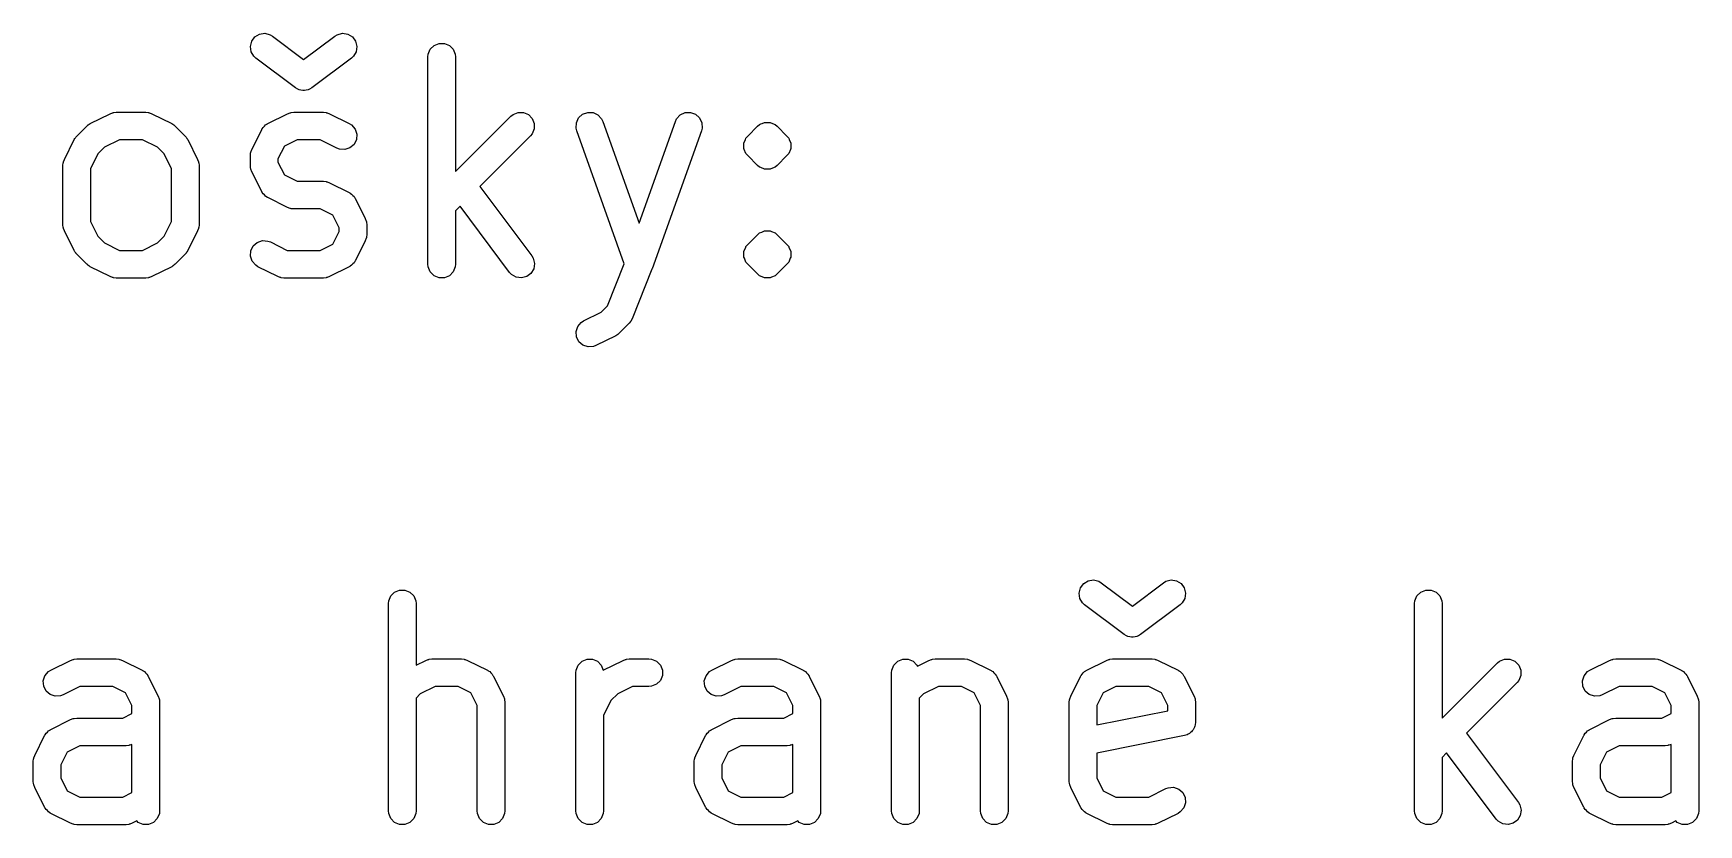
# Model space of a CAD drawing. Header units: inches. Extents: x -2.6 to 7.6, y 0.3 to 5.2.
# Drawn here: x 3.821 to 4.2957, y 4.1372 to 4.3628 of the extents above; entities that cross this region are included whole.
import ezdxf

# ---------------------------------------------------------------- set-up
doc = ezdxf.new("R2010")
doc.units = ezdxf.units.IN
doc.header["$MEASUREMENT"] = 0
doc.layers.add('BLACK', color=250, linetype='CONTINUOUS')

msp = doc.modelspace()

# ---------------------------------------------------------------- linework, layer by layer
at = {"layer": 'BLACK', "linetype": 'CONTINUOUS'}
for p, q in [((3.88417, 4.36177), (3.88549, 4.36255)), ((3.88549, 4.36255), (3.88701, 4.36277)), ((3.88701, 4.36277), (3.8885, 4.36238)), ((3.90759, 4.36238), (3.90908, 4.36277)), ((3.90908, 4.36277), (3.9106, 4.36255)), ((3.9106, 4.36255), (3.91193, 4.36177)), ((3.88287, 4.35905), (3.88325, 4.36054)), ((3.88309, 4.35753), (3.88287, 4.35905)), ((3.88325, 4.36054), (3.88417, 4.36177)), ((3.8885, 4.36238), (3.88916, 4.36198)), ((3.88916, 4.36198), (3.89805, 4.35532)), ((3.89805, 4.35532), (3.90693, 4.36198)), ((3.90693, 4.36198), (3.90759, 4.36238)), ((3.91193, 4.36177), (3.91285, 4.36054)), ((3.91285, 4.36054), (3.91323, 4.35905)), ((3.91323, 4.35905), (3.91301, 4.35753)), ((3.93356, 4.35679), (3.93415, 4.35821)), ((3.93415, 4.35821), (3.93523, 4.3593)), ((3.93523, 4.3593), (3.93665, 4.35988)), ((3.93665, 4.35988), (3.93819, 4.35988)), ((3.93819, 4.35988), (3.93961, 4.3593)), ((3.93961, 4.3593), (3.94069, 4.35821)), ((3.94069, 4.35821), (3.94128, 4.35679)), ((3.88387, 4.35621), (3.88309, 4.35753)), ((3.88444, 4.35569), (3.88387, 4.35621)), ((3.89569, 4.34725), (3.88444, 4.35569)), ((3.91166, 4.35569), (3.90041, 4.34725)), ((3.91223, 4.35621), (3.91166, 4.35569)), ((3.91301, 4.35753), (3.91223, 4.35621)), ((3.93348, 4.35602), (3.93356, 4.35679)), ((3.93348, 4.29697), (3.93348, 4.35602)), ((3.94128, 4.35679), (3.94136, 4.35602)), ((3.94136, 4.35602), (3.94136, 4.32335)), ((3.89635, 4.34685), (3.89569, 4.34725)), ((3.89656, 4.34679), (3.89635, 4.34685)), ((3.89674, 4.34668), (3.89656, 4.34679)), ((3.89729, 4.34661), (3.89674, 4.34668)), ((3.89783, 4.34647), (3.89729, 4.34661)), ((3.89805, 4.3465), (3.89783, 4.34647)), ((3.89826, 4.34647), (3.89805, 4.3465)), ((3.8988, 4.34661), (3.89826, 4.34647)), ((3.89935, 4.34668), (3.8988, 4.34661)), ((3.89954, 4.34679), (3.89935, 4.34668)), ((3.89975, 4.34685), (3.89954, 4.34679)), ((3.90041, 4.34725), (3.89975, 4.34685)), ((3.83723, 4.33705), (3.84286, 4.33986)), ((3.84286, 4.33986), (3.84358, 4.34013)), ((3.84358, 4.34013), (3.84372, 4.34014)), ((3.84372, 4.34014), (3.84385, 4.3402)), ((3.84385, 4.3402), (3.84462, 4.34027)), ((3.84462, 4.34027), (3.85305, 4.34027)), ((3.85305, 4.34027), (3.85382, 4.3402)), ((3.85382, 4.3402), (3.85395, 4.34014)), ((3.85395, 4.34014), (3.85409, 4.34013)), ((3.85409, 4.34013), (3.85481, 4.33986)), ((3.85481, 4.33986), (3.86044, 4.33705)), ((3.88785, 4.33705), (3.89348, 4.33986)), ((3.89348, 4.33986), (3.8942, 4.34013)), ((3.8942, 4.34013), (3.89434, 4.34014)), ((3.89434, 4.34014), (3.89447, 4.3402)), ((3.89447, 4.3402), (3.89524, 4.34027)), ((3.89524, 4.34027), (3.90367, 4.34027)), ((3.90367, 4.34027), (3.90444, 4.3402)), ((3.90444, 4.3402), (3.90457, 4.34014)), ((3.90457, 4.34014), (3.90471, 4.34013)), ((3.90471, 4.34013), (3.90543, 4.33986)), ((3.90543, 4.33986), (3.91106, 4.33705)), ((3.94136, 4.32335), (3.95713, 4.33912)), ((3.95713, 4.33912), (3.95773, 4.33961)), ((3.95773, 4.33961), (3.95915, 4.3402)), ((3.95915, 4.3402), (3.96068, 4.3402)), ((3.96068, 4.3402), (3.9621, 4.33961)), ((3.9621, 4.33961), (3.96319, 4.33852)), ((3.97578, 4.3373), (3.97644, 4.33868)), ((3.97644, 4.33868), (3.97758, 4.33972)), ((3.97758, 4.33972), (3.97903, 4.34023)), ((3.97903, 4.34023), (3.98056, 4.34016)), ((3.98056, 4.34016), (3.98195, 4.3395)), ((3.98195, 4.3395), (3.98298, 4.33836)), ((4.00434, 4.33836), (4.00538, 4.3395)), ((4.00538, 4.3395), (4.00676, 4.34016)), ((4.00676, 4.34016), (4.0083, 4.34023)), ((4.0083, 4.34023), (4.00974, 4.33972)), ((4.00974, 4.33972), (4.01088, 4.33868)), ((4.01088, 4.33868), (4.01154, 4.3373)), ((3.8334, 4.3335), (3.83621, 4.33631)), ((3.83621, 4.33631), (3.83651, 4.33656)), ((3.83651, 4.33656), (3.83658, 4.33664)), ((3.83658, 4.33664), (3.8367, 4.33671)), ((3.8367, 4.33671), (3.83681, 4.3368)), ((3.83681, 4.3368), (3.8369, 4.33684)), ((3.8369, 4.33684), (3.83723, 4.33705)), ((3.86044, 4.33705), (3.86077, 4.33684)), ((3.86077, 4.33684), (3.86087, 4.3368)), ((3.86087, 4.3368), (3.86097, 4.33671)), ((3.86097, 4.33671), (3.86109, 4.33664)), ((3.86109, 4.33664), (3.86116, 4.33656)), ((3.86116, 4.33656), (3.86146, 4.33631)), ((3.86146, 4.33631), (3.86427, 4.3335)), ((3.88328, 4.32966), (3.88609, 4.33529)), ((3.88609, 4.33529), (3.88617, 4.33541)), ((3.88617, 4.33541), (3.88619, 4.33548)), ((3.88619, 4.33548), (3.88626, 4.33555)), ((3.88626, 4.33555), (3.8865, 4.33594)), ((3.8865, 4.33594), (3.88687, 4.33626)), ((3.88687, 4.33626), (3.8872, 4.33664)), ((3.8872, 4.33664), (3.88759, 4.33688)), ((3.88759, 4.33688), (3.88766, 4.33695)), ((3.88766, 4.33695), (3.88772, 4.33697)), ((3.88772, 4.33697), (3.88785, 4.33705)), ((3.91106, 4.33705), (3.91171, 4.33664)), ((3.91171, 4.33664), (3.91272, 4.33548)), ((3.91272, 4.33548), (3.9132, 4.33402)), ((3.9132, 4.33402), (3.91309, 4.33249)), ((3.96319, 4.33415), (3.9627, 4.33355)), ((3.96319, 4.33852), (3.96378, 4.33711)), ((3.96378, 4.33557), (3.96319, 4.33415)), ((3.96378, 4.33711), (3.96378, 4.33557)), ((3.97571, 4.33576), (3.97578, 4.3373)), ((3.97589, 4.33501), (3.97571, 4.33576)), ((3.98945, 4.29705), (3.97589, 4.33501)), ((3.98298, 4.33836), (3.98331, 4.33766)), ((3.98331, 4.33766), (3.99366, 4.30867)), ((3.99366, 4.30867), (4.00401, 4.33766)), ((4.01143, 4.33501), (3.99737, 4.29564)), ((4.00401, 4.33766), (4.00434, 4.33836)), ((4.01162, 4.33576), (4.01143, 4.33501)), ((4.01154, 4.3373), (4.01162, 4.33576)), ((4.02462, 4.3335), (4.02744, 4.33631)), ((4.02744, 4.33631), (4.02803, 4.3368)), ((4.02803, 4.3368), (4.02839, 4.33695)), ((4.02839, 4.33695), (4.02877, 4.33711)), ((4.02877, 4.33711), (4.02945, 4.33739)), ((4.02945, 4.33739), (4.03099, 4.33739)), ((4.03099, 4.33739), (4.03121, 4.3373)), ((4.03121, 4.3373), (4.03241, 4.3368)), ((4.03241, 4.3368), (4.033, 4.33631)), ((4.033, 4.33631), (4.03582, 4.3335)), ((3.82985, 4.32685), (3.83266, 4.33247)), ((3.83266, 4.33247), (3.83287, 4.3328)), ((3.83287, 4.3328), (3.83291, 4.3329)), ((3.83291, 4.3329), (3.833, 4.33301)), ((3.833, 4.33301), (3.83307, 4.33313)), ((3.83307, 4.33313), (3.83315, 4.3332)), ((3.83315, 4.3332), (3.8334, 4.3335)), ((3.84133, 4.33029), (3.83942, 4.32838)), ((3.84555, 4.3324), (3.84133, 4.33029)), ((3.85212, 4.3324), (3.84555, 4.3324)), ((3.85635, 4.33029), (3.85212, 4.3324)), ((3.85825, 4.32838), (3.85635, 4.33029)), ((3.86427, 4.3335), (3.86452, 4.3332)), ((3.86452, 4.3332), (3.8646, 4.33313)), ((3.8646, 4.33313), (3.86468, 4.33301)), ((3.86468, 4.33301), (3.86476, 4.3329)), ((3.86476, 4.3329), (3.8648, 4.3328)), ((3.8648, 4.3328), (3.86501, 4.33247)), ((3.86501, 4.33247), (3.86782, 4.32685)), ((3.883, 4.32894), (3.88328, 4.32966)), ((3.89255, 4.33059), (3.89074, 4.32697)), ((3.89617, 4.3324), (3.89255, 4.33059)), ((3.90274, 4.3324), (3.89617, 4.3324)), ((3.90754, 4.33), (3.90274, 4.3324)), ((3.90826, 4.32973), (3.90754, 4.33)), ((3.90979, 4.32962), (3.90826, 4.32973)), ((3.91125, 4.3301), (3.90979, 4.32962)), ((3.91241, 4.33111), (3.91125, 4.3301)), ((3.91309, 4.33249), (3.91241, 4.33111)), ((3.9627, 4.33355), (3.94824, 4.3191)), ((4.02355, 4.33148), (4.02396, 4.33249)), ((4.02355, 4.32995), (4.02355, 4.33148)), ((4.02366, 4.32967), (4.02355, 4.32995)), ((4.02413, 4.32853), (4.02366, 4.32967)), ((4.02396, 4.33249), (4.02413, 4.3329)), ((4.02413, 4.3329), (4.02462, 4.3335)), ((4.02413, 4.3329), (4.02413, 4.3329)), ((4.03582, 4.3335), (4.03631, 4.3329)), ((4.03631, 4.3329), (4.03648, 4.33249)), ((4.03678, 4.32967), (4.03631, 4.32853)), ((4.03648, 4.33249), (4.03689, 4.33148)), ((4.03689, 4.32995), (4.03678, 4.32967)), ((4.03689, 4.33148), (4.03689, 4.32995)), ((3.82943, 4.32509), (3.82951, 4.32586)), ((3.82943, 4.30822), (3.82943, 4.32509)), ((3.82951, 4.32586), (3.82956, 4.32599)), ((3.82956, 4.32599), (3.82957, 4.32613)), ((3.82957, 4.32613), (3.82985, 4.32685)), ((3.83942, 4.32838), (3.83731, 4.32416)), ((3.86037, 4.32416), (3.85825, 4.32838)), ((3.86782, 4.32685), (3.8681, 4.32613)), ((3.8681, 4.32613), (3.86811, 4.32599)), ((3.86811, 4.32599), (3.86816, 4.32586)), ((3.86816, 4.32586), (3.86824, 4.32509)), ((3.86824, 4.32509), (3.86824, 4.30822)), ((3.88286, 4.3279), (3.88294, 4.32867)), ((3.88286, 4.32509), (3.88286, 4.3279)), ((3.88294, 4.32432), (3.88286, 4.32509)), ((3.88294, 4.32867), (3.88299, 4.3288)), ((3.88299, 4.3288), (3.883, 4.32894)), ((3.89074, 4.32697), (3.89074, 4.32602)), ((3.89074, 4.32602), (3.89255, 4.3224)), ((4.02462, 4.32793), (4.02413, 4.32853)), ((4.02744, 4.32512), (4.02462, 4.32793)), ((4.02803, 4.32463), (4.02744, 4.32512)), ((4.02839, 4.32448), (4.02803, 4.32463)), ((4.02945, 4.32404), (4.02839, 4.32448)), ((4.03241, 4.32463), (4.03167, 4.32432)), ((4.033, 4.32512), (4.03241, 4.32463)), ((4.03241, 4.32463), (4.03241, 4.32463)), ((4.03582, 4.32793), (4.033, 4.32512)), ((4.03631, 4.32853), (4.03582, 4.32793)), ((4.03631, 4.32853), (4.03631, 4.32853)), ((3.83731, 4.32416), (3.83731, 4.30915)), ((3.86037, 4.30915), (3.86037, 4.32416)), ((3.88299, 4.32419), (3.88294, 4.32432)), ((3.883, 4.32405), (3.88299, 4.32419)), ((3.88328, 4.32333), (3.883, 4.32405)), ((3.88609, 4.3177), (3.88328, 4.32333)), ((3.89255, 4.3224), (3.89617, 4.32059)), ((3.89617, 4.32059), (3.90367, 4.32059)), ((3.90367, 4.32059), (3.90444, 4.32051)), ((3.90444, 4.32051), (3.90457, 4.32046)), ((3.90457, 4.32046), (3.90471, 4.32045)), ((3.90471, 4.32045), (3.90543, 4.32017)), ((3.90543, 4.32017), (3.91106, 4.31736)), ((4.03099, 4.32404), (4.02945, 4.32404)), ((4.03167, 4.32432), (4.03099, 4.32404)), ((4.03099, 4.32404), (4.03099, 4.32404)), ((3.88617, 4.31758), (3.88609, 4.3177)), ((3.88619, 4.31751), (3.88617, 4.31758)), ((3.88626, 4.31744), (3.88619, 4.31751)), ((3.8865, 4.31705), (3.88626, 4.31744)), ((3.88687, 4.31673), (3.8865, 4.31705)), ((3.8872, 4.31635), (3.88687, 4.31673)), ((3.88759, 4.31611), (3.8872, 4.31635)), ((3.88766, 4.31604), (3.88759, 4.31611)), ((3.88772, 4.31602), (3.88766, 4.31604)), ((3.88785, 4.31594), (3.88772, 4.31602)), ((3.89348, 4.31313), (3.88785, 4.31594)), ((3.91106, 4.31736), (3.91119, 4.31728)), ((3.91119, 4.31728), (3.91125, 4.31726)), ((3.91125, 4.31726), (3.91132, 4.3172)), ((3.91132, 4.3172), (3.91171, 4.31695)), ((3.91171, 4.31695), (3.91203, 4.31658)), ((3.91203, 4.31658), (3.91241, 4.31625)), ((3.91241, 4.31625), (3.91265, 4.31587)), ((3.91265, 4.31587), (3.91272, 4.31579)), ((3.91272, 4.31579), (3.91274, 4.31573)), ((3.91274, 4.31573), (3.91282, 4.3156)), ((3.91282, 4.3156), (3.91563, 4.30998)), ((3.94824, 4.3191), (3.96307, 4.29933)), ((3.8942, 4.31286), (3.89348, 4.31313)), ((3.89434, 4.31285), (3.8942, 4.31286)), ((3.89447, 4.31279), (3.89434, 4.31285)), ((3.89524, 4.31272), (3.89447, 4.31279)), ((3.90274, 4.31272), (3.89524, 4.31272)), ((3.90636, 4.31091), (3.90274, 4.31272)), ((3.90817, 4.30729), (3.90636, 4.31091)), ((3.94262, 4.31347), (3.94136, 4.31221)), ((3.94136, 4.31221), (3.94136, 4.29697)), ((3.95677, 4.29461), (3.94262, 4.31347)), ((3.82951, 4.30745), (3.82943, 4.30822)), ((3.82956, 4.30732), (3.82951, 4.30745)), ((3.82957, 4.30718), (3.82956, 4.30732)), ((3.82985, 4.30646), (3.82957, 4.30718)), ((3.83266, 4.30083), (3.82985, 4.30646)), ((3.83731, 4.30915), (3.83942, 4.30492)), ((3.85825, 4.30492), (3.86037, 4.30915)), ((3.86782, 4.30646), (3.86501, 4.30083)), ((3.8681, 4.30718), (3.86782, 4.30646)), ((3.86811, 4.30732), (3.8681, 4.30718)), ((3.86816, 4.30745), (3.86811, 4.30732)), ((3.86824, 4.30822), (3.86816, 4.30745)), ((3.90636, 4.30271), (3.90817, 4.30633)), ((3.90817, 4.30633), (3.90817, 4.30729)), ((3.91563, 4.30998), (3.91591, 4.30926)), ((3.91591, 4.30926), (3.91592, 4.30911)), ((3.91592, 4.30911), (3.91597, 4.30898)), ((3.91597, 4.30898), (3.91605, 4.30822)), ((3.91605, 4.30822), (3.91605, 4.3054)), ((4.02744, 4.30538), (4.02803, 4.30587)), ((4.02803, 4.30587), (4.02862, 4.30611)), ((4.02862, 4.30611), (4.02945, 4.30645)), ((4.02945, 4.30645), (4.03099, 4.30645)), ((4.03099, 4.30645), (4.0314, 4.30628)), ((4.0314, 4.30628), (4.03241, 4.30587)), ((4.03241, 4.30587), (4.03241, 4.30587)), ((4.03241, 4.30587), (4.033, 4.30538)), ((3.83287, 4.3005), (3.83266, 4.30083)), ((3.83942, 4.30492), (3.84133, 4.30302)), ((3.84133, 4.30302), (3.84555, 4.3009)), ((3.84555, 4.3009), (3.85212, 4.3009)), ((3.85212, 4.3009), (3.85635, 4.30302)), ((3.85635, 4.30302), (3.85825, 4.30492)), ((3.86501, 4.30083), (3.8648, 4.3005)), ((3.88289, 4.29929), (3.883, 4.30082)), ((3.883, 4.30082), (3.88369, 4.30219)), ((3.88369, 4.30219), (3.88485, 4.3032)), ((3.88485, 4.3032), (3.88631, 4.30369)), ((3.88631, 4.30369), (3.88784, 4.30358)), ((3.88784, 4.30358), (3.88856, 4.3033)), ((3.88856, 4.3033), (3.89335, 4.3009)), ((3.89335, 4.3009), (3.90274, 4.3009)), ((3.90274, 4.3009), (3.90636, 4.30271)), ((3.91563, 4.30364), (3.91282, 4.29802)), ((3.91591, 4.30436), (3.91563, 4.30364)), ((3.91592, 4.30451), (3.91591, 4.30436)), ((3.91597, 4.30464), (3.91592, 4.30451)), ((3.91605, 4.3054), (3.91597, 4.30464)), ((4.02355, 4.30055), (4.02407, 4.30182)), ((4.02407, 4.30182), (4.02413, 4.30197)), ((4.02413, 4.30197), (4.02462, 4.30256)), ((4.02462, 4.30256), (4.02744, 4.30538)), ((4.033, 4.30538), (4.03582, 4.30256)), ((4.03582, 4.30256), (4.03631, 4.30197)), ((4.03631, 4.30197), (4.03631, 4.30197)), ((4.03631, 4.30197), (4.03636, 4.30182)), ((4.03636, 4.30182), (4.03689, 4.30055)), ((3.83291, 4.3004), (3.83287, 4.3005)), ((3.833, 4.3003), (3.83291, 4.3004)), ((3.83307, 4.30018), (3.833, 4.3003)), ((3.83315, 4.30011), (3.83307, 4.30018)), ((3.8334, 4.29981), (3.83315, 4.30011)), ((3.83621, 4.297), (3.8334, 4.29981)), ((3.83651, 4.29675), (3.83621, 4.297)), ((3.83658, 4.29667), (3.83651, 4.29675)), ((3.8367, 4.29659), (3.83658, 4.29667)), ((3.83681, 4.29651), (3.8367, 4.29659)), ((3.8369, 4.29647), (3.83681, 4.29651)), ((3.83723, 4.29626), (3.8369, 4.29647)), ((3.84286, 4.29345), (3.83723, 4.29626)), ((3.86044, 4.29626), (3.85481, 4.29345)), ((3.86077, 4.29647), (3.86044, 4.29626)), ((3.86087, 4.29651), (3.86077, 4.29647)), ((3.86097, 4.29659), (3.86087, 4.29651)), ((3.86109, 4.29667), (3.86097, 4.29659)), ((3.86116, 4.29675), (3.86109, 4.29667)), ((3.86146, 4.297), (3.86116, 4.29675)), ((3.86427, 4.29981), (3.86146, 4.297)), ((3.86452, 4.30011), (3.86427, 4.29981)), ((3.8646, 4.30018), (3.86452, 4.30011)), ((3.86468, 4.3003), (3.8646, 4.30018)), ((3.86476, 4.3004), (3.86468, 4.3003)), ((3.8648, 4.3005), (3.86476, 4.3004)), ((3.88338, 4.29783), (3.88289, 4.29929)), ((3.88439, 4.29667), (3.88338, 4.29783)), ((3.88504, 4.29626), (3.88439, 4.29667)), ((3.89066, 4.29345), (3.88504, 4.29626)), ((3.91106, 4.29626), (3.90543, 4.29345)), ((3.91119, 4.29634), (3.91106, 4.29626)), ((3.91125, 4.29636), (3.91119, 4.29634)), ((3.91132, 4.29642), (3.91125, 4.29636)), ((3.91171, 4.29667), (3.91132, 4.29642)), ((3.91203, 4.29704), (3.91171, 4.29667)), ((3.91241, 4.29737), (3.91203, 4.29704)), ((3.91265, 4.29775), (3.91241, 4.29737)), ((3.91272, 4.29783), (3.91265, 4.29775)), ((3.91274, 4.29789), (3.91272, 4.29783)), ((3.91282, 4.29802), (3.91274, 4.29789)), ((3.93356, 4.2962), (3.93348, 4.29697)), ((3.93415, 4.29478), (3.93356, 4.2962)), ((3.94128, 4.2962), (3.94069, 4.29478)), ((3.94136, 4.29697), (3.94128, 4.2962)), ((3.96307, 4.29933), (3.96347, 4.29867)), ((3.96347, 4.29867), (3.96385, 4.29718)), ((3.96385, 4.29718), (3.96363, 4.29566)), ((3.98468, 4.28512), (3.98945, 4.29705)), ((4.02355, 4.29901), (4.02355, 4.30055)), ((4.02368, 4.29869), (4.02355, 4.29901)), ((4.02413, 4.29759), (4.02368, 4.29869)), ((4.02462, 4.297), (4.02413, 4.29759)), ((4.02413, 4.29759), (4.02413, 4.29759)), ((4.02744, 4.29418), (4.02462, 4.297)), ((4.03582, 4.297), (4.033, 4.29418)), ((4.03631, 4.29759), (4.03582, 4.297)), ((4.03676, 4.29869), (4.03631, 4.29759)), ((4.03689, 4.29901), (4.03676, 4.29869)), ((4.03689, 4.30055), (4.03689, 4.29901)), ((3.84358, 4.29317), (3.84286, 4.29345)), ((3.84372, 4.29316), (3.84358, 4.29317)), ((3.84385, 4.29311), (3.84372, 4.29316)), ((3.84462, 4.29303), (3.84385, 4.29311)), ((3.85305, 4.29303), (3.84462, 4.29303)), ((3.85382, 4.29311), (3.85305, 4.29303)), ((3.85395, 4.29316), (3.85382, 4.29311)), ((3.85409, 4.29317), (3.85395, 4.29316)), ((3.85481, 4.29345), (3.85409, 4.29317)), ((3.89138, 4.29317), (3.89066, 4.29345)), ((3.89153, 4.29316), (3.89138, 4.29317)), ((3.89166, 4.29311), (3.89153, 4.29316)), ((3.89242, 4.29303), (3.89166, 4.29311)), ((3.90367, 4.29303), (3.89242, 4.29303)), ((3.90444, 4.29311), (3.90367, 4.29303)), ((3.90457, 4.29316), (3.90444, 4.29311)), ((3.90471, 4.29317), (3.90457, 4.29316)), ((3.90543, 4.29345), (3.90471, 4.29317)), ((3.93523, 4.29369), (3.93415, 4.29478)), ((3.93665, 4.29311), (3.93523, 4.29369)), ((3.93819, 4.29311), (3.93665, 4.29311)), ((3.93961, 4.29369), (3.93819, 4.29311)), ((3.94069, 4.29478), (3.93961, 4.29369)), ((3.95729, 4.29404), (3.95677, 4.29461)), ((3.95861, 4.29325), (3.95729, 4.29404)), ((3.96013, 4.29304), (3.95861, 4.29325)), ((3.96162, 4.29342), (3.96013, 4.29304)), ((3.96285, 4.29434), (3.96162, 4.29342)), ((3.96363, 4.29566), (3.96285, 4.29434)), ((3.99732, 4.29551), (3.99169, 4.28144)), ((3.99734, 4.29558), (3.99732, 4.29551)), ((3.99737, 4.29564), (3.99734, 4.29558)), ((4.02803, 4.29369), (4.02744, 4.29418)), ((4.02828, 4.29359), (4.02803, 4.29369)), ((4.02945, 4.29311), (4.02828, 4.29359)), ((4.03099, 4.29311), (4.02945, 4.29311)), ((4.0314, 4.29328), (4.03099, 4.29311)), ((4.03099, 4.29311), (4.03099, 4.29311)), ((4.03241, 4.29369), (4.0314, 4.29328)), ((4.033, 4.29418), (4.03241, 4.29369)), ((3.97784, 4.2808), (3.98289, 4.28333)), ((3.98289, 4.28333), (3.98468, 4.28512)), ((3.97569, 4.27777), (3.97618, 4.27923)), ((3.9758, 4.27624), (3.97569, 4.27777)), ((3.97618, 4.27923), (3.97719, 4.28039)), ((3.97719, 4.28039), (3.97784, 4.2808)), ((3.98764, 4.27698), (3.98752, 4.27691)), ((3.98771, 4.27706), (3.98764, 4.27698)), ((3.98801, 4.27731), (3.98771, 4.27706)), ((3.99082, 4.28012), (3.98801, 4.27731)), ((3.99131, 4.28072), (3.99082, 4.28012)), ((3.99132, 4.28074), (3.99131, 4.28072)), ((3.99134, 4.28076), (3.99132, 4.28074)), ((3.99169, 4.28144), (3.99134, 4.28076)), ((3.97649, 4.27487), (3.9758, 4.27624)), ((3.97765, 4.27386), (3.97649, 4.27487)), ((3.97911, 4.27338), (3.97765, 4.27386)), ((3.98064, 4.27349), (3.97911, 4.27338)), ((3.98136, 4.27376), (3.98064, 4.27349)), ((3.98699, 4.27657), (3.98136, 4.27376)), ((3.98732, 4.27678), (3.98699, 4.27657)), ((3.98741, 4.27682), (3.98732, 4.27678)), ((3.98752, 4.27691), (3.98741, 4.27682)), ((4.11947, 4.20475), (4.12039, 4.20598)), ((4.12039, 4.20598), (4.12171, 4.20676)), ((4.12171, 4.20676), (4.12323, 4.20698)), ((4.12323, 4.20698), (4.12472, 4.2066)), ((4.12472, 4.2066), (4.12538, 4.2062)), ((4.12538, 4.2062), (4.13427, 4.19953)), ((4.13427, 4.19953), (4.14316, 4.2062)), ((4.14316, 4.2062), (4.14382, 4.2066)), ((4.14382, 4.2066), (4.1453, 4.20698)), ((4.1453, 4.20698), (4.14682, 4.20676)), ((4.14682, 4.20676), (4.14815, 4.20598)), ((4.14815, 4.20598), (4.14907, 4.20475)), ((3.92231, 4.201), (3.9229, 4.20242)), ((3.9229, 4.20242), (3.92398, 4.20351)), ((3.92398, 4.20351), (3.9254, 4.2041)), ((3.9254, 4.2041), (3.92694, 4.2041)), ((3.92694, 4.2041), (3.92836, 4.20351)), ((3.92836, 4.20351), (3.92944, 4.20242)), ((3.92944, 4.20242), (3.93003, 4.201)), ((4.11909, 4.20326), (4.11947, 4.20475)), ((4.11931, 4.20174), (4.11909, 4.20326)), ((4.12009, 4.20042), (4.11931, 4.20174)), ((4.14923, 4.20174), (4.14845, 4.20042)), ((4.14907, 4.20475), (4.14945, 4.20326)), ((4.14945, 4.20326), (4.14923, 4.20174)), ((4.21477, 4.201), (4.21536, 4.20242)), ((4.21536, 4.20242), (4.21645, 4.20351)), ((4.21645, 4.20351), (4.21787, 4.2041)), ((4.21787, 4.2041), (4.2194, 4.2041)), ((4.2194, 4.2041), (4.22082, 4.20351)), ((4.22082, 4.20351), (4.22191, 4.20242)), ((4.22191, 4.20242), (4.22249, 4.201)), ((3.92223, 4.20024), (3.92231, 4.201)), ((3.92223, 4.14118), (3.92223, 4.20024)), ((3.93003, 4.201), (3.93011, 4.20024)), ((3.93011, 4.20024), (3.93011, 4.1827)), ((4.12066, 4.1999), (4.12009, 4.20042)), ((4.13191, 4.19146), (4.12066, 4.1999)), ((4.14788, 4.1999), (4.13663, 4.19146)), ((4.14845, 4.20042), (4.14788, 4.1999)), ((4.2147, 4.20024), (4.21477, 4.201)), ((4.2147, 4.14118), (4.2147, 4.20024)), ((4.22249, 4.201), (4.22257, 4.20024)), ((4.22257, 4.20024), (4.22257, 4.16756)), ((4.13257, 4.19106), (4.13191, 4.19146)), ((4.13278, 4.19101), (4.13257, 4.19106)), ((4.13296, 4.1909), (4.13278, 4.19101)), ((4.13351, 4.19082), (4.13296, 4.1909)), ((4.13405, 4.19068), (4.13351, 4.19082)), ((4.13427, 4.19071), (4.13405, 4.19068)), ((4.13448, 4.19068), (4.13427, 4.19071)), ((4.13502, 4.19082), (4.13448, 4.19068)), ((4.13558, 4.1909), (4.13502, 4.19082)), ((4.13576, 4.19101), (4.13558, 4.1909)), ((4.13597, 4.19106), (4.13576, 4.19101)), ((4.13663, 4.19146), (4.13597, 4.19106)), ((3.82598, 4.18126), (3.83161, 4.18407)), ((3.83161, 4.18407), (3.83233, 4.18435)), ((3.83233, 4.18435), (3.83247, 4.18436)), ((3.83247, 4.18436), (3.8326, 4.18441)), ((3.8326, 4.18441), (3.83337, 4.18449)), ((3.83337, 4.18449), (3.84462, 4.18449)), ((3.84462, 4.18449), (3.84539, 4.18441)), ((3.84539, 4.18441), (3.84552, 4.18436)), ((3.84552, 4.18436), (3.84566, 4.18435)), ((3.84566, 4.18435), (3.84638, 4.18407)), ((3.84638, 4.18407), (3.852, 4.18126)), ((3.93011, 4.1827), (3.93285, 4.18407)), ((3.93285, 4.18407), (3.93357, 4.18435)), ((3.93357, 4.18435), (3.93371, 4.18436)), ((3.93371, 4.18436), (3.93384, 4.18441)), ((3.93384, 4.18441), (3.93461, 4.18449)), ((3.93461, 4.18449), (3.94304, 4.18449)), ((3.94304, 4.18449), (3.94381, 4.18441)), ((3.94381, 4.18441), (3.94394, 4.18436)), ((3.94394, 4.18436), (3.94408, 4.18435)), ((3.94408, 4.18435), (3.9448, 4.18407)), ((3.9448, 4.18407), (3.95043, 4.18126)), ((3.97574, 4.18132), (3.97633, 4.18274)), ((3.97633, 4.18274), (3.97741, 4.18382)), ((3.97741, 4.18382), (3.97883, 4.18441)), ((3.97883, 4.18441), (3.98037, 4.18441)), ((3.98037, 4.18441), (3.98179, 4.18382)), ((3.98179, 4.18382), (3.98287, 4.18274)), ((3.98287, 4.18274), (3.98346, 4.18132)), ((3.98347, 4.18126), (3.98909, 4.18407)), ((3.98909, 4.18407), (3.98981, 4.18435)), ((3.98981, 4.18435), (3.98995, 4.18436)), ((3.98995, 4.18436), (3.99008, 4.18441)), ((3.99008, 4.18441), (3.99085, 4.18449)), ((3.99085, 4.18449), (3.99647, 4.18449)), ((3.99647, 4.18449), (3.99724, 4.18441)), ((3.99724, 4.18441), (3.99866, 4.18382)), ((3.99866, 4.18382), (3.99975, 4.18274)), ((3.99975, 4.18274), (4.00034, 4.18132)), ((4.0144, 4.18126), (4.02002, 4.18407)), ((4.02002, 4.18407), (4.02074, 4.18435)), ((4.02074, 4.18435), (4.02088, 4.18436)), ((4.02088, 4.18436), (4.02102, 4.18441)), ((4.02102, 4.18441), (4.02178, 4.18449)), ((4.02178, 4.18449), (4.03303, 4.18449)), ((4.03303, 4.18449), (4.0338, 4.18441)), ((4.0338, 4.18441), (4.03393, 4.18436)), ((4.03393, 4.18436), (4.03407, 4.18435)), ((4.03407, 4.18435), (4.03479, 4.18407)), ((4.03479, 4.18407), (4.04042, 4.18126)), ((4.06573, 4.18132), (4.06632, 4.18274)), ((4.06632, 4.18274), (4.0674, 4.18382)), ((4.0674, 4.18382), (4.06882, 4.18441)), ((4.06882, 4.18441), (4.07036, 4.18441)), ((4.07036, 4.18441), (4.07178, 4.18382)), ((4.07178, 4.18382), (4.07286, 4.18274)), ((4.07286, 4.18274), (4.07299, 4.18243)), ((4.07299, 4.18243), (4.07627, 4.18407)), ((4.07627, 4.18407), (4.07699, 4.18435)), ((4.07699, 4.18435), (4.07713, 4.18436)), ((4.07713, 4.18436), (4.07726, 4.18441)), ((4.07726, 4.18441), (4.07803, 4.18449)), ((4.07803, 4.18449), (4.08646, 4.18449)), ((4.08646, 4.18449), (4.08723, 4.18441)), ((4.08723, 4.18441), (4.08736, 4.18436)), ((4.08736, 4.18436), (4.0875, 4.18435)), ((4.0875, 4.18435), (4.08822, 4.18407)), ((4.08822, 4.18407), (4.09385, 4.18126)), ((4.12126, 4.18126), (4.12688, 4.18407)), ((4.12688, 4.18407), (4.1276, 4.18435)), ((4.1276, 4.18435), (4.12775, 4.18436)), ((4.12775, 4.18436), (4.12788, 4.18441)), ((4.12788, 4.18441), (4.12864, 4.18449)), ((4.12864, 4.18449), (4.13989, 4.18449)), ((4.13989, 4.18449), (4.14066, 4.18441)), ((4.14066, 4.18441), (4.14079, 4.18436)), ((4.14079, 4.18436), (4.14093, 4.18435)), ((4.14093, 4.18435), (4.14165, 4.18407)), ((4.14165, 4.18407), (4.14728, 4.18126)), ((4.22257, 4.16756), (4.23835, 4.18333)), ((4.23835, 4.18333), (4.23894, 4.18382)), ((4.23894, 4.18382), (4.24036, 4.18441)), ((4.24036, 4.18441), (4.2419, 4.18441)), ((4.2419, 4.18441), (4.24332, 4.18382)), ((4.24332, 4.18382), (4.2444, 4.18274)), ((4.2444, 4.18274), (4.24499, 4.18132)), ((4.26468, 4.18126), (4.2703, 4.18407)), ((4.2703, 4.18407), (4.27102, 4.18435)), ((4.27102, 4.18435), (4.27117, 4.18436)), ((4.27117, 4.18436), (4.2713, 4.18441)), ((4.2713, 4.18441), (4.27206, 4.18449)), ((4.27206, 4.18449), (4.28331, 4.18449)), ((4.28331, 4.18449), (4.28408, 4.18441)), ((4.28408, 4.18441), (4.28421, 4.18436)), ((4.28421, 4.18436), (4.28435, 4.18435)), ((4.28435, 4.18435), (4.28507, 4.18407)), ((4.28507, 4.18407), (4.2907, 4.18126)), ((3.82384, 4.17823), (3.82432, 4.17969)), ((3.82395, 4.1767), (3.82384, 4.17823)), ((3.82432, 4.17969), (3.82533, 4.18085)), ((3.82533, 4.18085), (3.82598, 4.18126)), ((3.852, 4.18126), (3.85213, 4.18118)), ((3.85213, 4.18118), (3.85219, 4.18116)), ((3.85219, 4.18116), (3.85227, 4.18109)), ((3.85227, 4.18109), (3.85266, 4.18085)), ((3.85266, 4.18085), (3.85298, 4.18048)), ((3.85298, 4.18048), (3.85335, 4.18015)), ((3.85335, 4.18015), (3.8536, 4.17976)), ((3.8536, 4.17976), (3.85366, 4.17969)), ((3.85366, 4.17969), (3.85368, 4.17963)), ((3.85368, 4.17963), (3.85376, 4.1795)), ((3.85376, 4.1795), (3.85658, 4.17387)), ((3.95043, 4.18126), (3.95056, 4.18118)), ((3.95056, 4.18118), (3.95062, 4.18116)), ((3.95062, 4.18116), (3.95069, 4.18109)), ((3.95069, 4.18109), (3.95108, 4.18085)), ((3.95108, 4.18085), (3.9514, 4.18048)), ((3.9514, 4.18048), (3.95178, 4.18015)), ((3.95178, 4.18015), (3.95202, 4.17976)), ((3.95202, 4.17976), (3.95209, 4.17969)), ((3.95209, 4.17969), (3.95211, 4.17963)), ((3.95211, 4.17963), (3.95219, 4.1795)), ((3.95219, 4.1795), (3.955, 4.17387)), ((3.97566, 4.18055), (3.97574, 4.18132)), ((3.97566, 4.14118), (3.97566, 4.18055)), ((3.98346, 4.18132), (3.98347, 4.18126)), ((3.99975, 4.17836), (3.99866, 4.17728)), ((4.00034, 4.17978), (3.99975, 4.17836)), ((4.00034, 4.18132), (4.00034, 4.17978)), ((4.01225, 4.17823), (4.01274, 4.17969)), ((4.01236, 4.1767), (4.01225, 4.17823)), ((4.01274, 4.17969), (4.01374, 4.18085)), ((4.01374, 4.18085), (4.0144, 4.18126)), ((4.04042, 4.18126), (4.04055, 4.18118)), ((4.04055, 4.18118), (4.04061, 4.18116)), ((4.04061, 4.18116), (4.04068, 4.18109)), ((4.04068, 4.18109), (4.04107, 4.18085)), ((4.04107, 4.18085), (4.04139, 4.18048)), ((4.04139, 4.18048), (4.04177, 4.18015)), ((4.04177, 4.18015), (4.04201, 4.17976)), ((4.04201, 4.17976), (4.04208, 4.17969)), ((4.04208, 4.17969), (4.0421, 4.17963)), ((4.0421, 4.17963), (4.04218, 4.1795)), ((4.04218, 4.1795), (4.04499, 4.17387)), ((4.06565, 4.18055), (4.06573, 4.18132)), ((4.06565, 4.14118), (4.06565, 4.18055)), ((4.09385, 4.18126), (4.09398, 4.18118)), ((4.09398, 4.18118), (4.09404, 4.18116)), ((4.09404, 4.18116), (4.09411, 4.18109)), ((4.09411, 4.18109), (4.0945, 4.18085)), ((4.0945, 4.18085), (4.09482, 4.18048)), ((4.09482, 4.18048), (4.0952, 4.18015)), ((4.0952, 4.18015), (4.09544, 4.17976)), ((4.09544, 4.17976), (4.09551, 4.17969)), ((4.09551, 4.17969), (4.09553, 4.17963)), ((4.09553, 4.17963), (4.09561, 4.1795)), ((4.09561, 4.1795), (4.09842, 4.17387)), ((4.11669, 4.17387), (4.1195, 4.1795)), ((4.1195, 4.1795), (4.11958, 4.17963)), ((4.11958, 4.17963), (4.1196, 4.17969)), ((4.1196, 4.17969), (4.11967, 4.17976)), ((4.11967, 4.17976), (4.11991, 4.18015)), ((4.11991, 4.18015), (4.12028, 4.18048)), ((4.12028, 4.18048), (4.12061, 4.18085)), ((4.12061, 4.18085), (4.121, 4.18109)), ((4.121, 4.18109), (4.12107, 4.18116)), ((4.12107, 4.18116), (4.12113, 4.18118)), ((4.12113, 4.18118), (4.12126, 4.18126)), ((4.14728, 4.18126), (4.14741, 4.18118)), ((4.14741, 4.18118), (4.14747, 4.18116)), ((4.14747, 4.18116), (4.14754, 4.18109)), ((4.14754, 4.18109), (4.14793, 4.18085)), ((4.14793, 4.18085), (4.14825, 4.18048)), ((4.14825, 4.18048), (4.14863, 4.18015)), ((4.14863, 4.18015), (4.14887, 4.17976)), ((4.14887, 4.17976), (4.14894, 4.17969)), ((4.14894, 4.17969), (4.14896, 4.17963)), ((4.14896, 4.17963), (4.14904, 4.1795)), ((4.14904, 4.1795), (4.15185, 4.17387)), ((4.24391, 4.17777), (4.22946, 4.16331)), ((4.2444, 4.17836), (4.24391, 4.17777)), ((4.24499, 4.17978), (4.2444, 4.17836)), ((4.24499, 4.18132), (4.24499, 4.17978)), ((4.26253, 4.17823), (4.26302, 4.17969)), ((4.26264, 4.1767), (4.26253, 4.17823)), ((4.26302, 4.17969), (4.26403, 4.18085)), ((4.26403, 4.18085), (4.26468, 4.18126)), ((4.2907, 4.18126), (4.29083, 4.18118)), ((4.29083, 4.18118), (4.29089, 4.18116)), ((4.29089, 4.18116), (4.29096, 4.18109)), ((4.29096, 4.18109), (4.29135, 4.18085)), ((4.29135, 4.18085), (4.29167, 4.18048)), ((4.29167, 4.18048), (4.29205, 4.18015)), ((4.29205, 4.18015), (4.29229, 4.17976)), ((4.29229, 4.17976), (4.29236, 4.17969)), ((4.29236, 4.17969), (4.29238, 4.17963)), ((4.29238, 4.17963), (4.29246, 4.1795)), ((4.29246, 4.1795), (4.29527, 4.17387)), ((3.82463, 4.17532), (3.82395, 4.1767)), ((3.8258, 4.17432), (3.82463, 4.17532)), ((3.82725, 4.17383), (3.8258, 4.17432)), ((3.82878, 4.17394), (3.82725, 4.17383)), ((3.82951, 4.17422), (3.82878, 4.17394)), ((3.8343, 4.17661), (3.82951, 4.17422)), ((3.84369, 4.17661), (3.8343, 4.17661)), ((3.84731, 4.1748), (3.84369, 4.17661)), ((3.84912, 4.17118), (3.84731, 4.1748)), ((3.85658, 4.17387), (3.85685, 4.17315)), ((3.85685, 4.17315), (3.85686, 4.17301)), ((3.85686, 4.17301), (3.85692, 4.17288)), ((3.85692, 4.17288), (3.85699, 4.17211)), ((3.93131, 4.1745), (3.93011, 4.1733)), ((3.93011, 4.1733), (3.93011, 4.14118)), ((3.93554, 4.17661), (3.93131, 4.1745)), ((3.94211, 4.17661), (3.93554, 4.17661)), ((3.94573, 4.1748), (3.94211, 4.17661)), ((3.94754, 4.17118), (3.94573, 4.1748)), ((3.955, 4.17387), (3.95528, 4.17315)), ((3.95528, 4.17315), (3.95529, 4.17301)), ((3.95529, 4.17301), (3.95534, 4.17288)), ((3.95534, 4.17288), (3.95542, 4.17211)), ((3.98565, 4.17259), (3.98354, 4.16837)), ((3.98756, 4.1745), (3.98565, 4.17259)), ((3.99178, 4.17661), (3.98756, 4.1745)), ((3.99647, 4.17661), (3.99178, 4.17661)), ((3.99724, 4.17669), (3.99647, 4.17661)), ((3.99866, 4.17728), (3.99724, 4.17669)), ((4.01305, 4.17532), (4.01236, 4.1767)), ((4.01421, 4.17432), (4.01305, 4.17532)), ((4.01567, 4.17383), (4.01421, 4.17432)), ((4.0172, 4.17394), (4.01567, 4.17383)), ((4.01792, 4.17422), (4.0172, 4.17394)), ((4.02271, 4.17661), (4.01792, 4.17422)), ((4.0321, 4.17661), (4.02271, 4.17661)), ((4.03572, 4.1748), (4.0321, 4.17661)), ((4.03753, 4.17118), (4.03572, 4.1748)), ((4.04499, 4.17387), (4.04527, 4.17315)), ((4.04527, 4.17315), (4.04528, 4.17301)), ((4.04528, 4.17301), (4.04533, 4.17288)), ((4.04533, 4.17288), (4.04541, 4.17211)), ((4.07473, 4.1745), (4.07353, 4.1733)), ((4.07353, 4.1733), (4.07353, 4.14118)), ((4.07896, 4.17661), (4.07473, 4.1745)), ((4.08553, 4.17661), (4.07896, 4.17661)), ((4.08915, 4.1748), (4.08553, 4.17661)), ((4.09096, 4.17118), (4.08915, 4.1748)), ((4.09842, 4.17387), (4.0987, 4.17315)), ((4.0987, 4.17315), (4.09871, 4.17301)), ((4.09871, 4.17301), (4.09876, 4.17288)), ((4.09876, 4.17288), (4.09884, 4.17211)), ((4.11627, 4.17211), (4.11635, 4.17288)), ((4.11635, 4.17288), (4.1164, 4.17301)), ((4.1164, 4.17301), (4.11641, 4.17315)), ((4.11641, 4.17315), (4.11669, 4.17387)), ((4.12595, 4.1748), (4.12415, 4.17118)), ((4.12957, 4.17661), (4.12595, 4.1748)), ((4.13896, 4.17661), (4.12957, 4.17661)), ((4.14258, 4.1748), (4.13896, 4.17661)), ((4.14439, 4.17118), (4.14258, 4.1748)), ((4.15185, 4.17387), (4.15213, 4.17315)), ((4.15213, 4.17315), (4.15214, 4.17301)), ((4.15214, 4.17301), (4.15219, 4.17288)), ((4.15219, 4.17288), (4.15227, 4.17211)), ((4.26333, 4.17532), (4.26264, 4.1767)), ((4.26449, 4.17432), (4.26333, 4.17532)), ((4.26595, 4.17383), (4.26449, 4.17432)), ((4.26748, 4.17394), (4.26595, 4.17383)), ((4.2682, 4.17422), (4.26748, 4.17394)), ((4.27299, 4.17661), (4.2682, 4.17422)), ((4.28238, 4.17661), (4.27299, 4.17661)), ((4.286, 4.1748), (4.28238, 4.17661)), ((4.28781, 4.17118), (4.286, 4.1748)), ((4.29527, 4.17387), (4.29555, 4.17315)), ((4.29555, 4.17315), (4.29556, 4.17301)), ((4.29556, 4.17301), (4.29561, 4.17288)), ((4.29561, 4.17288), (4.29569, 4.17211)), ((3.8465, 4.16761), (3.84912, 4.16892)), ((3.84912, 4.16892), (3.84912, 4.17118)), ((3.85699, 4.17211), (3.85699, 4.14118)), ((3.94754, 4.14118), (3.94754, 4.17118)), ((3.95542, 4.17211), (3.95542, 4.14118)), ((3.98354, 4.16837), (3.98354, 4.14118)), ((4.03491, 4.16761), (4.03753, 4.16892)), ((4.03753, 4.16892), (4.03753, 4.17118)), ((4.04541, 4.17211), (4.04541, 4.14118)), ((4.09096, 4.14118), (4.09096, 4.17118)), ((4.09884, 4.17211), (4.09884, 4.14118)), ((4.11627, 4.14962), (4.11627, 4.17211)), ((4.12415, 4.17118), (4.12415, 4.16567)), ((4.12415, 4.16567), (4.14439, 4.16972)), ((4.14439, 4.16972), (4.14439, 4.17118)), ((4.15227, 4.17211), (4.15227, 4.16649)), ((4.2852, 4.16761), (4.28781, 4.16892)), ((4.28781, 4.16892), (4.28781, 4.17118)), ((4.29569, 4.17211), (4.29569, 4.14118)), ((3.82439, 4.16289), (3.82463, 4.16328)), ((3.82463, 4.16328), (3.82501, 4.1636)), ((3.82501, 4.1636), (3.82533, 4.16398)), ((3.82533, 4.16398), (3.82572, 4.16422)), ((3.82572, 4.16422), (3.8258, 4.16429)), ((3.8258, 4.16429), (3.82586, 4.16431)), ((3.82586, 4.16431), (3.82598, 4.16439)), ((3.82598, 4.16439), (3.83161, 4.1672)), ((3.83161, 4.1672), (3.83233, 4.16747)), ((3.83233, 4.16747), (3.83247, 4.16748)), ((3.83247, 4.16748), (3.8326, 4.16754)), ((3.8326, 4.16754), (3.83337, 4.16761)), ((3.83337, 4.16761), (3.8465, 4.16761)), ((4.0128, 4.16289), (4.01305, 4.16328)), ((4.01305, 4.16328), (4.01342, 4.1636)), ((4.01342, 4.1636), (4.01374, 4.16398)), ((4.01374, 4.16398), (4.01413, 4.16422)), ((4.01413, 4.16422), (4.01421, 4.16429)), ((4.01421, 4.16429), (4.01427, 4.16431)), ((4.01427, 4.16431), (4.0144, 4.16439)), ((4.0144, 4.16439), (4.02002, 4.1672)), ((4.02002, 4.1672), (4.02074, 4.16747)), ((4.02074, 4.16747), (4.02088, 4.16748)), ((4.02088, 4.16748), (4.02102, 4.16754)), ((4.02102, 4.16754), (4.02178, 4.16761)), ((4.02178, 4.16761), (4.03491, 4.16761)), ((4.15016, 4.16307), (4.14984, 4.16285)), ((4.15052, 4.16322), (4.15016, 4.16307)), ((4.15079, 4.16349), (4.15052, 4.16322)), ((4.15112, 4.16371), (4.15079, 4.16349)), ((4.15133, 4.16403), (4.15112, 4.16371)), ((4.1516, 4.1643), (4.15133, 4.16403)), ((4.15175, 4.16466), (4.1516, 4.1643)), ((4.15197, 4.16499), (4.15175, 4.16466)), ((4.15204, 4.16536), (4.15197, 4.16499)), ((4.15219, 4.16572), (4.15204, 4.16536)), ((4.15227, 4.16649), (4.15219, 4.16572)), ((4.15227, 4.16649), (4.15227, 4.16649)), ((4.15227, 4.16649), (4.15227, 4.16649)), ((4.15227, 4.16649), (4.15227, 4.16649)), ((4.22946, 4.16331), (4.24428, 4.14354)), ((4.26309, 4.16289), (4.26333, 4.16328)), ((4.26333, 4.16328), (4.2637, 4.1636)), ((4.2637, 4.1636), (4.26403, 4.16398)), ((4.26403, 4.16398), (4.26441, 4.16422)), ((4.26441, 4.16422), (4.26449, 4.16429)), ((4.26449, 4.16429), (4.26455, 4.16431)), ((4.26455, 4.16431), (4.26468, 4.16439)), ((4.26468, 4.16439), (4.2703, 4.1672)), ((4.2703, 4.1672), (4.27102, 4.16747)), ((4.27102, 4.16747), (4.27117, 4.16748)), ((4.27117, 4.16748), (4.2713, 4.16754)), ((4.2713, 4.16754), (4.27206, 4.16761)), ((4.27206, 4.16761), (4.2852, 4.16761)), ((3.82141, 4.157), (3.82422, 4.16263)), ((3.82422, 4.16263), (3.8243, 4.16275)), ((3.8243, 4.16275), (3.82432, 4.16281)), ((3.82432, 4.16281), (3.82439, 4.16289)), ((3.8343, 4.15974), (3.83068, 4.15793)), ((3.84743, 4.15974), (3.8343, 4.15974)), ((3.8482, 4.15982), (3.84743, 4.15974)), ((3.84833, 4.15987), (3.8482, 4.15982)), ((3.84847, 4.15988), (3.84833, 4.15987)), ((3.84912, 4.16013), (3.84847, 4.15988)), ((3.84912, 4.14643), (3.84912, 4.16013)), ((4.00983, 4.157), (4.01264, 4.16263)), ((4.01264, 4.16263), (4.01272, 4.16275)), ((4.01272, 4.16275), (4.01274, 4.16281)), ((4.01274, 4.16281), (4.0128, 4.16289)), ((4.02271, 4.15974), (4.01909, 4.15793)), ((4.03584, 4.15974), (4.02271, 4.15974)), ((4.03661, 4.15982), (4.03584, 4.15974)), ((4.03674, 4.15987), (4.03661, 4.15982)), ((4.03688, 4.15988), (4.03674, 4.15987)), ((4.03753, 4.16013), (4.03688, 4.15988)), ((4.03753, 4.14643), (4.03753, 4.16013)), ((4.1491, 4.16263), (4.12415, 4.15764)), ((4.14984, 4.16285), (4.1491, 4.16263)), ((4.1491, 4.16263), (4.1491, 4.16263)), ((4.1491, 4.16263), (4.1491, 4.16263)), ((4.1491, 4.16263), (4.1491, 4.16263)), ((4.26011, 4.157), (4.26292, 4.16263)), ((4.26292, 4.16263), (4.263, 4.16275)), ((4.263, 4.16275), (4.26302, 4.16281)), ((4.26302, 4.16281), (4.26309, 4.16289)), ((4.27299, 4.15974), (4.26937, 4.15793)), ((4.28613, 4.15974), (4.27299, 4.15974)), ((4.28689, 4.15982), (4.28613, 4.15974)), ((4.28702, 4.15987), (4.28689, 4.15982)), ((4.28716, 4.15988), (4.28702, 4.15987)), ((4.28781, 4.16013), (4.28716, 4.15988)), ((4.28781, 4.14643), (4.28781, 4.16013)), ((3.821, 4.15524), (3.82107, 4.15601)), ((3.821, 4.14962), (3.821, 4.15524)), ((3.82107, 4.15601), (3.82113, 4.15614)), ((3.82113, 4.15614), (3.82114, 4.15628)), ((3.82114, 4.15628), (3.82141, 4.157)), ((3.83068, 4.15793), (3.82887, 4.15431)), ((3.82887, 4.15431), (3.82887, 4.15055)), ((4.00941, 4.15524), (4.00949, 4.15601)), ((4.00941, 4.14962), (4.00941, 4.15524)), ((4.00949, 4.15601), (4.00954, 4.15614)), ((4.00954, 4.15614), (4.00955, 4.15628)), ((4.00955, 4.15628), (4.00983, 4.157)), ((4.01909, 4.15793), (4.01728, 4.15431)), ((4.01728, 4.15431), (4.01728, 4.15055)), ((4.12415, 4.15764), (4.12415, 4.15055)), ((4.22383, 4.15768), (4.22257, 4.15642)), ((4.22257, 4.15642), (4.22257, 4.14118)), ((4.23798, 4.13882), (4.22383, 4.15768)), ((4.25969, 4.15524), (4.25977, 4.15601)), ((4.25969, 4.14962), (4.25969, 4.15524)), ((4.25977, 4.15601), (4.25982, 4.15614)), ((4.25982, 4.15614), (4.25983, 4.15628)), ((4.25983, 4.15628), (4.26011, 4.157)), ((4.26937, 4.15793), (4.26756, 4.15431)), ((4.26756, 4.15431), (4.26756, 4.15055)), ((3.82107, 4.14885), (3.821, 4.14962)), ((3.82113, 4.14872), (3.82107, 4.14885)), ((3.82887, 4.15055), (3.83068, 4.14693)), ((4.00949, 4.14885), (4.00941, 4.14962)), ((4.00954, 4.14872), (4.00949, 4.14885)), ((4.01728, 4.15055), (4.01909, 4.14693)), ((4.11635, 4.14885), (4.11627, 4.14962)), ((4.1164, 4.14872), (4.11635, 4.14885)), ((4.12415, 4.15055), (4.12595, 4.14693)), ((4.25977, 4.14885), (4.25969, 4.14962)), ((4.25982, 4.14872), (4.25977, 4.14885)), ((4.26756, 4.15055), (4.26937, 4.14693)), ((3.82114, 4.14858), (3.82113, 4.14872)), ((3.82141, 4.14786), (3.82114, 4.14858)), ((3.82422, 4.14223), (3.82141, 4.14786)), ((3.83068, 4.14693), (3.8343, 4.14512)), ((3.8343, 4.14512), (3.8465, 4.14512)), ((3.8465, 4.14512), (3.84912, 4.14643)), ((4.00955, 4.14858), (4.00954, 4.14872)), ((4.00983, 4.14786), (4.00955, 4.14858)), ((4.01264, 4.14223), (4.00983, 4.14786)), ((4.01909, 4.14693), (4.02271, 4.14512)), ((4.02271, 4.14512), (4.03491, 4.14512)), ((4.03491, 4.14512), (4.03753, 4.14643)), ((4.11641, 4.14858), (4.1164, 4.14872)), ((4.11669, 4.14786), (4.11641, 4.14858)), ((4.1195, 4.14223), (4.11669, 4.14786)), ((4.12595, 4.14693), (4.12957, 4.14512)), ((4.12957, 4.14512), (4.13896, 4.14512)), ((4.13896, 4.14512), (4.14376, 4.14751)), ((4.14376, 4.14751), (4.14448, 4.14779)), ((4.14448, 4.14779), (4.14601, 4.1479)), ((4.14601, 4.1479), (4.14747, 4.14741)), ((4.14747, 4.14741), (4.14863, 4.14641)), ((4.14863, 4.14641), (4.14931, 4.14503)), ((4.14931, 4.14503), (4.14942, 4.1435)), ((4.25983, 4.14858), (4.25982, 4.14872)), ((4.26011, 4.14786), (4.25983, 4.14858)), ((4.26292, 4.14223), (4.26011, 4.14786)), ((4.26937, 4.14693), (4.27299, 4.14512)), ((4.27299, 4.14512), (4.2852, 4.14512)), ((4.2852, 4.14512), (4.28781, 4.14643)), ((3.8243, 4.1421), (3.82422, 4.14223)), ((3.82432, 4.14204), (3.8243, 4.1421)), ((3.82439, 4.14197), (3.82432, 4.14204)), ((3.82463, 4.14158), (3.82439, 4.14197)), ((3.82501, 4.14125), (3.82463, 4.14158)), ((3.82533, 4.14088), (3.82501, 4.14125)), ((3.82572, 4.14064), (3.82533, 4.14088)), ((3.8258, 4.14057), (3.82572, 4.14064)), ((3.82586, 4.14055), (3.8258, 4.14057)), ((3.82598, 4.14047), (3.82586, 4.14055)), ((3.83161, 4.13766), (3.82598, 4.14047)), ((3.85692, 4.14041), (3.85633, 4.13899)), ((3.85699, 4.14118), (3.85692, 4.14041)), ((3.92231, 4.14041), (3.92223, 4.14118)), ((3.9229, 4.13899), (3.92231, 4.14041)), ((3.93003, 4.14041), (3.92944, 4.13899)), ((3.93011, 4.14118), (3.93003, 4.14041)), ((3.94762, 4.14041), (3.94754, 4.14118)), ((3.94821, 4.13899), (3.94762, 4.14041)), ((3.95534, 4.14041), (3.95475, 4.13899)), ((3.95542, 4.14118), (3.95534, 4.14041)), ((3.97574, 4.14041), (3.97566, 4.14118)), ((3.97633, 4.13899), (3.97574, 4.14041)), ((3.98346, 4.14041), (3.98287, 4.13899)), ((3.98354, 4.14118), (3.98346, 4.14041)), ((4.01272, 4.1421), (4.01264, 4.14223)), ((4.01274, 4.14204), (4.01272, 4.1421)), ((4.0128, 4.14197), (4.01274, 4.14204)), ((4.01305, 4.14158), (4.0128, 4.14197)), ((4.01342, 4.14125), (4.01305, 4.14158)), ((4.01374, 4.14088), (4.01342, 4.14125)), ((4.01413, 4.14064), (4.01374, 4.14088)), ((4.01421, 4.14057), (4.01413, 4.14064)), ((4.01427, 4.14055), (4.01421, 4.14057)), ((4.0144, 4.14047), (4.01427, 4.14055)), ((4.02002, 4.13766), (4.0144, 4.14047)), ((4.04533, 4.14041), (4.04474, 4.13899)), ((4.04541, 4.14118), (4.04533, 4.14041)), ((4.06573, 4.14041), (4.06565, 4.14118)), ((4.06632, 4.13899), (4.06573, 4.14041)), ((4.07345, 4.14041), (4.07286, 4.13899)), ((4.07353, 4.14118), (4.07345, 4.14041)), ((4.09104, 4.14041), (4.09096, 4.14118)), ((4.09163, 4.13899), (4.09104, 4.14041)), ((4.09876, 4.14041), (4.09817, 4.13899)), ((4.09884, 4.14118), (4.09876, 4.14041)), ((4.11958, 4.1421), (4.1195, 4.14223)), ((4.1196, 4.14204), (4.11958, 4.1421)), ((4.11967, 4.14197), (4.1196, 4.14204)), ((4.11991, 4.14158), (4.11967, 4.14197)), ((4.12028, 4.14125), (4.11991, 4.14158)), ((4.12061, 4.14088), (4.12028, 4.14125)), ((4.121, 4.14064), (4.12061, 4.14088)), ((4.12107, 4.14057), (4.121, 4.14064)), ((4.12113, 4.14055), (4.12107, 4.14057)), ((4.12126, 4.14047), (4.12113, 4.14055)), ((4.12688, 4.13766), (4.12126, 4.14047)), ((4.14728, 4.14047), (4.14165, 4.13766)), ((4.14793, 4.14088), (4.14728, 4.14047)), ((4.14894, 4.14204), (4.14793, 4.14088)), ((4.14942, 4.1435), (4.14894, 4.14204)), ((4.21477, 4.14041), (4.2147, 4.14118)), ((4.21536, 4.13899), (4.21477, 4.14041)), ((4.22249, 4.14041), (4.22191, 4.13899)), ((4.22257, 4.14118), (4.22249, 4.14041)), ((4.24484, 4.13987), (4.24406, 4.13855)), ((4.24428, 4.14354), (4.24468, 4.14288)), ((4.24468, 4.14288), (4.24506, 4.14139)), ((4.24506, 4.14139), (4.24484, 4.13987)), ((4.263, 4.1421), (4.26292, 4.14223)), ((4.26302, 4.14204), (4.263, 4.1421)), ((4.26309, 4.14197), (4.26302, 4.14204)), ((4.26333, 4.14158), (4.26309, 4.14197)), ((4.2637, 4.14125), (4.26333, 4.14158)), ((4.26403, 4.14088), (4.2637, 4.14125)), ((4.26441, 4.14064), (4.26403, 4.14088)), ((4.26449, 4.14057), (4.26441, 4.14064)), ((4.26455, 4.14055), (4.26449, 4.14057)), ((4.26468, 4.14047), (4.26455, 4.14055)), ((4.2703, 4.13766), (4.26468, 4.14047)), ((4.29561, 4.14041), (4.29502, 4.13899)), ((4.29569, 4.14118), (4.29561, 4.14041)), ((3.83233, 4.13738), (3.83161, 4.13766)), ((3.83247, 4.13737), (3.83233, 4.13738)), ((3.8326, 4.13732), (3.83247, 4.13737)), ((3.83337, 4.13724), (3.8326, 4.13732)), ((3.84743, 4.13724), (3.83337, 4.13724)), ((3.8482, 4.13732), (3.84743, 4.13724)), ((3.84833, 4.13737), (3.8482, 4.13732)), ((3.84847, 4.13738), (3.84833, 4.13737)), ((3.84919, 4.13766), (3.84847, 4.13738)), ((3.85047, 4.1383), (3.84919, 4.13766)), ((3.85087, 4.13791), (3.85047, 4.1383)), ((3.85229, 4.13732), (3.85087, 4.13791)), ((3.85382, 4.13732), (3.85229, 4.13732)), ((3.85524, 4.13791), (3.85382, 4.13732)), ((3.85633, 4.13899), (3.85524, 4.13791)), ((3.92398, 4.13791), (3.9229, 4.13899)), ((3.9254, 4.13732), (3.92398, 4.13791)), ((3.92694, 4.13732), (3.9254, 4.13732)), ((3.92836, 4.13791), (3.92694, 4.13732)), ((3.92944, 4.13899), (3.92836, 4.13791)), ((3.94929, 4.13791), (3.94821, 4.13899)), ((3.95071, 4.13732), (3.94929, 4.13791)), ((3.95225, 4.13732), (3.95071, 4.13732)), ((3.95367, 4.13791), (3.95225, 4.13732)), ((3.95475, 4.13899), (3.95367, 4.13791)), ((3.97741, 4.13791), (3.97633, 4.13899)), ((3.97883, 4.13732), (3.97741, 4.13791)), ((3.98037, 4.13732), (3.97883, 4.13732)), ((3.98179, 4.13791), (3.98037, 4.13732)), ((3.98287, 4.13899), (3.98179, 4.13791)), ((4.02074, 4.13738), (4.02002, 4.13766)), ((4.02088, 4.13737), (4.02074, 4.13738)), ((4.02102, 4.13732), (4.02088, 4.13737)), ((4.02178, 4.13724), (4.02102, 4.13732)), ((4.03584, 4.13724), (4.02178, 4.13724)), ((4.03661, 4.13732), (4.03584, 4.13724)), ((4.03674, 4.13737), (4.03661, 4.13732)), ((4.03688, 4.13738), (4.03674, 4.13737)), ((4.0376, 4.13766), (4.03688, 4.13738)), ((4.03889, 4.1383), (4.0376, 4.13766)), ((4.03928, 4.13791), (4.03889, 4.1383)), ((4.0407, 4.13732), (4.03928, 4.13791)), ((4.04224, 4.13732), (4.0407, 4.13732)), ((4.04366, 4.13791), (4.04224, 4.13732)), ((4.04474, 4.13899), (4.04366, 4.13791)), ((4.0674, 4.13791), (4.06632, 4.13899)), ((4.06882, 4.13732), (4.0674, 4.13791)), ((4.07036, 4.13732), (4.06882, 4.13732)), ((4.07178, 4.13791), (4.07036, 4.13732)), ((4.07286, 4.13899), (4.07178, 4.13791)), ((4.09271, 4.13791), (4.09163, 4.13899)), ((4.09413, 4.13732), (4.09271, 4.13791)), ((4.09567, 4.13732), (4.09413, 4.13732)), ((4.09709, 4.13791), (4.09567, 4.13732)), ((4.09817, 4.13899), (4.09709, 4.13791)), ((4.1276, 4.13738), (4.12688, 4.13766)), ((4.12775, 4.13737), (4.1276, 4.13738)), ((4.12788, 4.13732), (4.12775, 4.13737)), ((4.12864, 4.13724), (4.12788, 4.13732)), ((4.13989, 4.13724), (4.12864, 4.13724)), ((4.14066, 4.13732), (4.13989, 4.13724)), ((4.14079, 4.13737), (4.14066, 4.13732)), ((4.14093, 4.13738), (4.14079, 4.13737)), ((4.14165, 4.13766), (4.14093, 4.13738)), ((4.21645, 4.13791), (4.21536, 4.13899)), ((4.21787, 4.13732), (4.21645, 4.13791)), ((4.2194, 4.13732), (4.21787, 4.13732)), ((4.22082, 4.13791), (4.2194, 4.13732)), ((4.22191, 4.13899), (4.22082, 4.13791)), ((4.2385, 4.13825), (4.23798, 4.13882)), ((4.23982, 4.13747), (4.2385, 4.13825)), ((4.24134, 4.13725), (4.23982, 4.13747)), ((4.24283, 4.13763), (4.24134, 4.13725)), ((4.24406, 4.13855), (4.24283, 4.13763)), ((4.27102, 4.13738), (4.2703, 4.13766)), ((4.27117, 4.13737), (4.27102, 4.13738)), ((4.2713, 4.13732), (4.27117, 4.13737)), ((4.27206, 4.13724), (4.2713, 4.13732)), ((4.28613, 4.13724), (4.27206, 4.13724)), ((4.28689, 4.13732), (4.28613, 4.13724)), ((4.28702, 4.13737), (4.28689, 4.13732)), ((4.28716, 4.13738), (4.28702, 4.13737)), ((4.28789, 4.13766), (4.28716, 4.13738)), ((4.28917, 4.1383), (4.28789, 4.13766)), ((4.28956, 4.13791), (4.28917, 4.1383)), ((4.29098, 4.13732), (4.28956, 4.13791)), ((4.29252, 4.13732), (4.29098, 4.13732)), ((4.29394, 4.13791), (4.29252, 4.13732)), ((4.29502, 4.13899), (4.29394, 4.13791))]:
    msp.add_line(p, q, dxfattribs=at)

doc.saveas('drawing.dxf')
